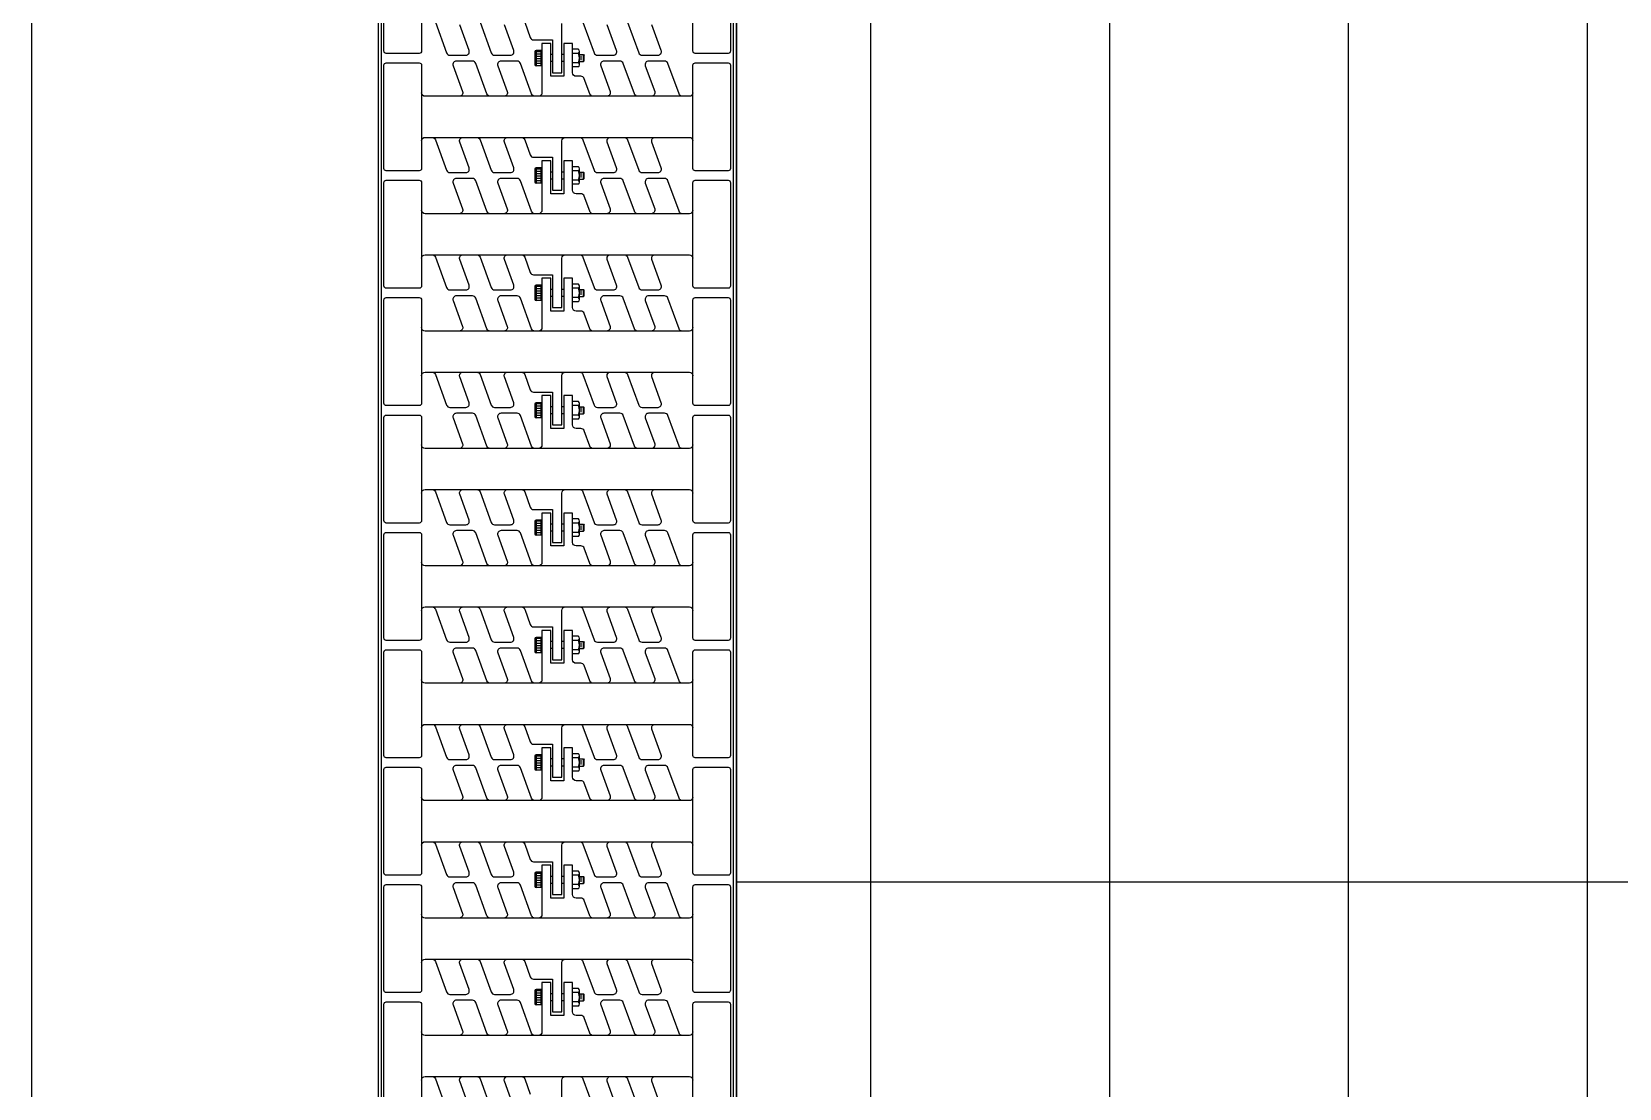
# Model space of a CAD drawing. Header units: millimetres. Extents: x 0 to 1390178, y 0 to 110113.
# Drawn here: x 366872 to 368201, y 20694 to 21579 of the extents above; entities that cross this region are included whole.
import ezdxf
from ezdxf.xclip import XClip

# ---------------------------------------------------------------- set-up
doc = ezdxf.new("R2010")
doc.units = ezdxf.units.MM
doc.header["$LTSCALE"] = 100
doc.header["$XCLIPFRAME"] = 0
doc.linetypes.add('X - 평면도$0$CEN', pattern=[62, 60, -1, 0, -1])
for name, color, linetype in [('X - 평면도$0$4', 4, 'Continuous'), ('X - 평면도$0$AA-EL-PCN4', 4, 'Continuous'), ('X - 평면도$0$AA-XXXX-CNTL', 1, 'X - 평면도$0$CEN'), ('X - 평면도$0$램프 패턴', 9, 'Continuous'), ('X - 평면도$0$트랜치', 8, 'Continuous')]:
    doc.layers.add(name, color=color, linetype=linetype)
doc.layers.add('X - 평면도$0$DEFPOINT', color=163, linetype='Continuous', plot=False)

# ---------------------------------------------------------------- blocks, each defined once
blk = doc.blocks.new('X - 평면도$0$A$C149C4BE0')
at = {"layer": 'X - 평면도$0$램프 패턴'}
for p, q in [((112.4, 6500), (112.4, 0)), ((312.4, 6500), (312.4, 0)), ((512.4, 6500), (512.4, 0)), ((712.4, 6500), (712.4, 0))]:
    blk.add_line(p, q, dxfattribs=at)
blk = doc.blocks.new('X - 평면도$0$A$C1B7F7459')
at = {"layer": 'X - 평면도$0$DEFPOINT'}
blk.add_line((0, 6500), (0, 0), dxfattribs=at)
blk.add_blockref('X - 평면도$0$A$C149C4BE0', (0, 0))
blk = doc.blocks.new('*U1023')
at = {"layer": 'X - 평면도$0$트랜치'}
for p, q in [((-2665, 259), (-2665, 69.1)), ((-2565, 259), (-2565, 69.1)), ((-2465, 259), (-2465, 69.1)), ((-2365, 259), (-2365, 69.1)), ((-2265, 259), (-2265, 69.1)), ((-2165, 259), (-2165, 69.1)), ((-2065, 259), (-2065, 69.1)), ((-1965, 259), (-1965, 69.1)), ((-1865, 259), (-1865, 69.1)), ((-2630, 46), (-2630, 235.9)), ((-2530, 46), (-2530, 235.9)), ((-2430, 46), (-2430, 235.9)), ((-2330, 46), (-2330, 235.9)), ((-2230, 46), (-2230, 235.9)), ((-2130, 46), (-2130, 235.9)), ((-2030, 46), (-2030, 235.9)), ((-1930, 46), (-1930, 235.9)), ((-1830, 46), (-1830, 235.9)), ((-2597.5, 170.5), (-2604, 170.5)), ((-2604, 166.5), (-2604, 170.5)), ((-2604, 165.5), (-2604, 170.5)), ((-2597.5, 166.5), (-2604, 166.5)), ((-2597.5, 171.5), (-2603, 171.5)), ((-2602, 166.5), (-2602, 170.5)), ((-2600, 166.5), (-2600, 170.5)), ((-2598, 166.5), (-2598, 170.5)), ((-2592, 171.5), (-2597.5, 171.5)), ((-2591, 170.5), (-2597.5, 170.5)), ((-2591, 166.5), (-2597.5, 166.5)), ((-2596, 166.5), (-2596, 170.5)), ((-2594, 166.5), (-2594, 170.5)), ((-2592, 166.5), (-2592, 170.5)), ((-2591, 165.5), (-2591, 170.5)), ((-2497.5, 170.5), (-2504, 170.5)), ((-2504, 166.5), (-2504, 170.5)), ((-2504, 165.5), (-2504, 170.5)), ((-2497.5, 166.5), (-2504, 166.5)), ((-2497.5, 171.5), (-2503, 171.5)), ((-2502, 166.5), (-2502, 170.5)), ((-2500, 166.5), (-2500, 170.5)), ((-2498, 166.5), (-2498, 170.5)), ((-2492, 171.5), (-2497.5, 171.5)), ((-2491, 170.5), (-2497.5, 170.5)), ((-2491, 166.5), (-2497.5, 166.5)), ((-2496, 166.5), (-2496, 170.5)), ((-2494, 166.5), (-2494, 170.5)), ((-2492, 166.5), (-2492, 170.5)), ((-2491, 165.5), (-2491, 170.5)), ((-2397.5, 170.5), (-2404, 170.5)), ((-2404, 166.5), (-2404, 170.5)), ((-2404, 165.5), (-2404, 170.5)), ((-2397.5, 166.5), (-2404, 166.5)), ((-2397.5, 171.5), (-2403, 171.5)), ((-2402, 166.5), (-2402, 170.5)), ((-2400, 166.5), (-2400, 170.5)), ((-2398, 166.5), (-2398, 170.5)), ((-2392, 171.5), (-2397.5, 171.5)), ((-2391, 170.5), (-2397.5, 170.5)), ((-2391, 166.5), (-2397.5, 166.5)), ((-2396, 166.5), (-2396, 170.5)), ((-2394, 166.5), (-2394, 170.5)), ((-2392, 166.5), (-2392, 170.5)), ((-2391, 165.5), (-2391, 170.5)), ((-2297.5, 170.5), (-2304, 170.5)), ((-2304, 166.5), (-2304, 170.5)), ((-2304, 165.5), (-2304, 170.5)), ((-2297.5, 166.5), (-2304, 166.5)), ((-2297.5, 171.5), (-2303, 171.5)), ((-2302, 166.5), (-2302, 170.5)), ((-2300, 166.5), (-2300, 170.5)), ((-2298, 166.5), (-2298, 170.5)), ((-2292, 171.5), (-2297.5, 171.5)), ((-2291, 170.5), (-2297.5, 170.5)), ((-2291, 166.5), (-2297.5, 166.5)), ((-2296, 166.5), (-2296, 170.5)), ((-2294, 166.5), (-2294, 170.5)), ((-2292, 166.5), (-2292, 170.5)), ((-2291, 165.5), (-2291, 170.5)), ((-2197.5, 170.5), (-2204, 170.5)), ((-2204, 166.5), (-2204, 170.5)), ((-2204, 165.5), (-2204, 170.5)), ((-2197.5, 166.5), (-2204, 166.5)), ((-2197.5, 171.5), (-2203, 171.5)), ((-2202, 166.5), (-2202, 170.5)), ((-2200, 166.5), (-2200, 170.5)), ((-2198, 166.5), (-2198, 170.5)), ((-2192, 171.5), (-2197.5, 171.5)), ((-2191, 170.5), (-2197.5, 170.5)), ((-2191, 166.5), (-2197.5, 166.5)), ((-2196, 166.5), (-2196, 170.5)), ((-2194, 166.5), (-2194, 170.5)), ((-2192, 166.5), (-2192, 170.5)), ((-2191, 165.5), (-2191, 170.5)), ((-2097.5, 170.5), (-2104, 170.5)), ((-2104, 166.5), (-2104, 170.5)), ((-2104, 165.5), (-2104, 170.5)), ((-2097.5, 166.5), (-2104, 166.5)), ((-2097.5, 171.5), (-2103, 171.5)), ((-2102, 166.5), (-2102, 170.5)), ((-2100, 166.5), (-2100, 170.5)), ((-2098, 166.5), (-2098, 170.5)), ((-2092, 171.5), (-2097.5, 171.5)), ((-2091, 170.5), (-2097.5, 170.5)), ((-2091, 166.5), (-2097.5, 166.5)), ((-2096, 166.5), (-2096, 170.5)), ((-2094, 166.5), (-2094, 170.5)), ((-2092, 166.5), (-2092, 170.5)), ((-2091, 165.5), (-2091, 170.5)), ((-1997.5, 170.5), (-2004, 170.5)), ((-2004, 166.5), (-2004, 170.5)), ((-2004, 165.5), (-2004, 170.5)), ((-1997.5, 166.5), (-2004, 166.5)), ((-1997.5, 171.5), (-2003, 171.5)), ((-2002, 166.5), (-2002, 170.5)), ((-2000, 166.5), (-2000, 170.5)), ((-1998, 166.5), (-1998, 170.5)), ((-1992, 171.5), (-1997.5, 171.5)), ((-1991, 170.5), (-1997.5, 170.5)), ((-1991, 166.5), (-1997.5, 166.5)), ((-1996, 166.5), (-1996, 170.5)), ((-1994, 166.5), (-1994, 170.5)), ((-1992, 166.5), (-1992, 170.5)), ((-1991, 165.5), (-1991, 170.5)), ((-1897.5, 170.5), (-1904, 170.5)), ((-1904, 166.5), (-1904, 170.5)), ((-1904, 165.5), (-1904, 170.5)), ((-1897.5, 166.5), (-1904, 166.5)), ((-1897.5, 171.5), (-1903, 171.5)), ((-1902, 166.5), (-1902, 170.5)), ((-1900, 166.5), (-1900, 170.5)), ((-1898, 166.5), (-1898, 170.5)), ((-1892, 171.5), (-1897.5, 171.5)), ((-1891, 170.5), (-1897.5, 170.5)), ((-1891, 166.5), (-1897.5, 166.5)), ((-1896, 166.5), (-1896, 170.5)), ((-1894, 166.5), (-1894, 170.5)), ((-1892, 166.5), (-1892, 170.5)), ((-1891, 165.5), (-1891, 170.5)), ((-1797.5, 170.5), (-1804, 170.5)), ((-1804, 166.5), (-1804, 170.5)), ((-1804, 165.5), (-1804, 170.5)), ((-1797.5, 166.5), (-1804, 166.5)), ((-1797.5, 171.5), (-1803, 171.5)), ((-1802, 166.5), (-1802, 170.5)), ((-1800, 166.5), (-1800, 170.5)), ((-1798, 166.5), (-1798, 170.5)), ((-1792, 171.5), (-1797.5, 171.5)), ((-1791, 170.5), (-1797.5, 170.5)), ((-1791, 166.5), (-1797.5, 166.5)), ((-1796, 166.5), (-1796, 170.5)), ((-1794, 166.5), (-1794, 170.5)), ((-1792, 166.5), (-1792, 170.5)), ((-1791, 165.5), (-1791, 170.5)), ((-2600.5, 156.5), (-2600.5, 158)), ((-2594.5, 156.5), (-2594.5, 158)), ((-2500.5, 156.5), (-2500.5, 158)), ((-2494.5, 156.5), (-2494.5, 158)), ((-2400.5, 156.5), (-2400.5, 158)), ((-2394.5, 156.5), (-2394.5, 158)), ((-2300.5, 156.5), (-2300.5, 158)), ((-2294.5, 156.5), (-2294.5, 158)), ((-2200.5, 156.5), (-2200.5, 158)), ((-2194.5, 156.5), (-2194.5, 158)), ((-2100.5, 156.5), (-2100.5, 158)), ((-2094.5, 156.5), (-2094.5, 158)), ((-2000.5, 156.5), (-2000.5, 158)), ((-1994.5, 156.5), (-1994.5, 158)), ((-1900.5, 156.5), (-1900.5, 158)), ((-1894.5, 156.5), (-1894.5, 158)), ((-1800.5, 156.5), (-1800.5, 158)), ((-1794.5, 156.5), (-1794.5, 158)), ((-2605, 134.5), (-2605, 139.5)), ((-2601.5, 134.5), (-2601.5, 139.5)), ((-2600.5, 147), (-2600.5, 148.5)), ((-2594.5, 147), (-2594.5, 148.5)), ((-2593.5, 134.5), (-2593.5, 139.5)), ((-2590, 134.5), (-2590, 139.5)), ((-2505, 134.5), (-2505, 139.5)), ((-2501.5, 134.5), (-2501.5, 139.5)), ((-2500.5, 147), (-2500.5, 148.5)), ((-2494.5, 147), (-2494.5, 148.5)), ((-2493.5, 134.5), (-2493.5, 139.5)), ((-2490, 134.5), (-2490, 139.5)), ((-2405, 134.5), (-2405, 139.5)), ((-2401.5, 134.5), (-2401.5, 139.5)), ((-2400.5, 147), (-2400.5, 148.5)), ((-2394.5, 147), (-2394.5, 148.5)), ((-2393.5, 134.5), (-2393.5, 139.5)), ((-2390, 134.5), (-2390, 139.5)), ((-2305, 134.5), (-2305, 139.5)), ((-2301.5, 134.5), (-2301.5, 139.5)), ((-2300.5, 147), (-2300.5, 148.5)), ((-2294.5, 147), (-2294.5, 148.5)), ((-2293.5, 134.5), (-2293.5, 139.5)), ((-2290, 134.5), (-2290, 139.5)), ((-2205, 134.5), (-2205, 139.5)), ((-2201.5, 134.5), (-2201.5, 139.5)), ((-2200.5, 147), (-2200.5, 148.5)), ((-2194.5, 147), (-2194.5, 148.5)), ((-2193.5, 134.5), (-2193.5, 139.5)), ((-2190, 134.5), (-2190, 139.5)), ((-2105, 134.5), (-2105, 139.5)), ((-2101.5, 134.5), (-2101.5, 139.5)), ((-2100.5, 147), (-2100.5, 148.5)), ((-2094.5, 147), (-2094.5, 148.5)), ((-2093.5, 134.5), (-2093.5, 139.5)), ((-2090, 134.5), (-2090, 139.5)), ((-2005, 134.5), (-2005, 139.5)), ((-2001.5, 134.5), (-2001.5, 139.5)), ((-2000.5, 147), (-2000.5, 148.5)), ((-1994.5, 147), (-1994.5, 148.5)), ((-1993.5, 134.5), (-1993.5, 139.5)), ((-1990, 134.5), (-1990, 139.5)), ((-1905, 134.5), (-1905, 139.5)), ((-1901.5, 134.5), (-1901.5, 139.5)), ((-1900.5, 147), (-1900.5, 148.5)), ((-1894.5, 147), (-1894.5, 148.5)), ((-1893.5, 134.5), (-1893.5, 139.5)), ((-1890, 134.5), (-1890, 139.5)), ((-1805, 134.5), (-1805, 139.5)), ((-1801.5, 134.5), (-1801.5, 139.5)), ((-1800.5, 147), (-1800.5, 148.5)), ((-1794.5, 147), (-1794.5, 148.5)), ((-1793.5, 134.5), (-1793.5, 139.5)), ((-1790, 134.5), (-1790, 139.5)), ((-2603.2, 133.5), (-2591.8, 133.5)), ((-2600.5, 133.5), (-2600.5, 130.2)), ((-2600.5, 130.2), (-2599.9, 129.5)), ((-2600.5, 130.2), (-2594.5, 130.2)), ((-2599.9, 129.5), (-2595.2, 129.5)), ((-2595.5, 132.4), (-2599.2, 132.4)), ((-2594.5, 130.2), (-2595.2, 129.5)), ((-2594.5, 133.5), (-2594.5, 130.2)), ((-2503.2, 133.5), (-2491.8, 133.5)), ((-2500.5, 133.5), (-2500.5, 130.2)), ((-2500.5, 130.2), (-2499.9, 129.5)), ((-2500.5, 130.2), (-2494.5, 130.2)), ((-2499.9, 129.5), (-2495.2, 129.5)), ((-2495.5, 132.4), (-2499.2, 132.4)), ((-2494.5, 130.2), (-2495.2, 129.5)), ((-2494.5, 133.5), (-2494.5, 130.2)), ((-2403.2, 133.5), (-2391.8, 133.5)), ((-2400.5, 133.5), (-2400.5, 130.2)), ((-2400.5, 130.2), (-2399.9, 129.5)), ((-2400.5, 130.2), (-2394.5, 130.2)), ((-2399.9, 129.5), (-2395.2, 129.5)), ((-2395.5, 132.4), (-2399.2, 132.4)), ((-2394.5, 130.2), (-2395.2, 129.5)), ((-2394.5, 133.5), (-2394.5, 130.2)), ((-2303.2, 133.5), (-2291.8, 133.5)), ((-2300.5, 133.5), (-2300.5, 130.2)), ((-2300.5, 130.2), (-2299.9, 129.5)), ((-2300.5, 130.2), (-2294.5, 130.2)), ((-2299.9, 129.5), (-2295.2, 129.5)), ((-2295.5, 132.4), (-2299.2, 132.4)), ((-2294.5, 130.2), (-2295.2, 129.5)), ((-2294.5, 133.5), (-2294.5, 130.2)), ((-2203.2, 133.5), (-2191.8, 133.5)), ((-2200.5, 133.5), (-2200.5, 130.2)), ((-2200.5, 130.2), (-2199.9, 129.5)), ((-2200.5, 130.2), (-2194.5, 130.2)), ((-2199.9, 129.5), (-2195.2, 129.5)), ((-2195.5, 132.4), (-2199.2, 132.4)), ((-2194.5, 130.2), (-2195.2, 129.5)), ((-2194.5, 133.5), (-2194.5, 130.2)), ((-2103.2, 133.5), (-2091.8, 133.5)), ((-2100.5, 133.5), (-2100.5, 130.2)), ((-2100.5, 130.2), (-2099.9, 129.5)), ((-2100.5, 130.2), (-2094.5, 130.2)), ((-2099.9, 129.5), (-2095.2, 129.5)), ((-2095.5, 132.4), (-2099.2, 132.4)), ((-2094.5, 130.2), (-2095.2, 129.5)), ((-2094.5, 133.5), (-2094.5, 130.2)), ((-2003.2, 133.5), (-1991.8, 133.5)), ((-2000.5, 133.5), (-2000.5, 130.2)), ((-2000.5, 130.2), (-1999.9, 129.5)), ((-2000.5, 130.2), (-1994.5, 130.2)), ((-1999.9, 129.5), (-1995.2, 129.5)), ((-1995.5, 132.4), (-1999.2, 132.4)), ((-1994.5, 130.2), (-1995.2, 129.5)), ((-1994.5, 133.5), (-1994.5, 130.2)), ((-1903.2, 133.5), (-1891.8, 133.5)), ((-1900.5, 133.5), (-1900.5, 130.2)), ((-1900.5, 130.2), (-1899.9, 129.5)), ((-1900.5, 130.2), (-1894.5, 130.2)), ((-1899.9, 129.5), (-1895.2, 129.5)), ((-1895.5, 132.4), (-1899.2, 132.4)), ((-1894.5, 130.2), (-1895.2, 129.5)), ((-1894.5, 133.5), (-1894.5, 130.2)), ((-1803.2, 133.5), (-1791.8, 133.5)), ((-1800.5, 133.5), (-1800.5, 130.2)), ((-1800.5, 130.2), (-1799.9, 129.5)), ((-1800.5, 130.2), (-1794.5, 130.2)), ((-1799.9, 129.5), (-1795.2, 129.5)), ((-1795.5, 132.4), (-1799.2, 132.4)), ((-1794.5, 130.2), (-1795.2, 129.5)), ((-1794.5, 133.5), (-1794.5, 130.2))]:
    blk.add_line(p, q, dxfattribs=at)
for points in [[(-5803.3, 305), (-5803.3, 0), (805, 0), (805, 305)], [(802.5, 2.5), (802.5, 302.5), (-5800.8, 302.5), (-5800.8, 2.5)]]:
    blk.add_lwpolyline(points, close=True, dxfattribs=at)
for points in [[(-2691.5, 268, -0.414214), (-2693.5, 270), (-2693.5, 298, -0.414214), (-2691.5, 300), (-2603.5, 300, -0.414214), (-2601.5, 298), (-2601.5, 270, -0.414214), (-2603.5, 268)], [(-2591.5, 268, -0.414214), (-2593.5, 270), (-2593.5, 298, -0.414214), (-2591.5, 300), (-2503.5, 300, -0.414214), (-2501.5, 298), (-2501.5, 270, -0.414214), (-2503.5, 268)], [(-2491.5, 268, -0.414214), (-2493.5, 270), (-2493.5, 298, -0.414214), (-2491.5, 300), (-2403.5, 300, -0.414214), (-2401.5, 298), (-2401.5, 270, -0.414214), (-2403.5, 268)], [(-2391.5, 268, -0.414214), (-2393.5, 270), (-2393.5, 298, -0.414214), (-2391.5, 300), (-2303.5, 300, -0.414214), (-2301.5, 298), (-2301.5, 270, -0.414214), (-2303.5, 268)], [(-2291.5, 268, -0.414214), (-2293.5, 270), (-2293.5, 298, -0.414214), (-2291.5, 300), (-2203.5, 300, -0.414214), (-2201.5, 298), (-2201.5, 270, -0.414214), (-2203.5, 268)], [(-2191.5, 268, -0.414214), (-2193.5, 270), (-2193.5, 298, -0.414214), (-2191.5, 300), (-2103.5, 300, -0.414214), (-2101.5, 298), (-2101.5, 270, -0.414214), (-2103.5, 268)], [(-2091.5, 268, -0.414214), (-2093.5, 270), (-2093.5, 298, -0.414214), (-2091.5, 300), (-2003.5, 300, -0.414214), (-2001.5, 298), (-2001.5, 270, -0.414214), (-2003.5, 268)], [(-1991.5, 268, -0.414214), (-1993.5, 270), (-1993.5, 298, -0.414214), (-1991.5, 300), (-1903.5, 300, -0.414214), (-1901.5, 298), (-1901.5, 270, -0.414214), (-1903.5, 268)], [(-1891.5, 268, -0.414214), (-1893.5, 270), (-1893.5, 298, -0.414214), (-1891.5, 300), (-1803.5, 300, -0.414214), (-1801.5, 298), (-1801.5, 270, -0.414214), (-1803.5, 268)], [(-1791.5, 268, -0.414214), (-1793.5, 270), (-1793.5, 298, -0.414214), (-1791.5, 300), (-1703.5, 300, -0.414214), (-1701.5, 298), (-1701.5, 270, -0.414214), (-1703.5, 268)], [(-2565, 194.6), (-2565, 183, -0.315299), (-2567, 180.2), (-2580, 175.5, 0.315299), (-2582, 172.6), (-2582, 156.5), (-2610, 156.5), (-2610, 148.5), (-2568, 148.5, -0.414214), (-2565, 145.5), (-2565, 133.4, -0.315299), (-2567, 130.6), (-2593, 121.1, 0.315299), (-2595, 118.3), (-2595, 104.7, 0.520567), (-2591, 101.9), (-2569, 109.9, -0.520567), (-2565, 107.1), (-2565, 95.4, -0.315299), (-2567, 92.6), (-2593, 83.1, 0.315299), (-2595, 80.3), (-2595, 66.7, 0.520567), (-2591, 63.9), (-2569, 71.9, -0.520567), (-2565, 69.1), (-2565, 40, -0.414214), (-2568, 37), (-2527, 37, -0.414214), (-2530, 40), (-2530, 46, -0.315299), (-2528, 48.8), (-2502, 58.3, 0.315299), (-2500, 61.1), (-2500, 74.7, 0.520567), (-2504, 77.5), (-2526, 69.5, -0.520567), (-2530, 72.4), (-2530, 84, -0.315299), (-2528, 86.8), (-2502, 96.3, 0.315299), (-2500, 99.1), (-2500, 112.7, 0.520567), (-2504, 115.5), (-2526, 107.5, -0.520567), (-2530, 110.4), (-2530, 122, -0.315299), (-2528, 124.8), (-2515, 129.5, 0.315299), (-2513, 132.4), (-2513, 136.5, -0.414214), (-2510, 139.5), (-2485, 139.5), (-2485, 147), (-2513, 147), (-2513, 152.5), (-2513, 158), (-2485, 158), (-2485, 165.5), (-2527, 165.5, -0.414214), (-2530, 168.5), (-2530, 171.6, -0.315299), (-2528, 174.4), (-2502, 183.9, 0.315299), (-2500, 186.7), (-2500, 200.3, 0.520567), (-2504, 203.1), (-2526, 195.1, -0.520567), (-2530, 197.9), (-2530, 209.6, -0.315299), (-2528, 212.4), (-2502, 221.9, 0.315299), (-2500, 224.7), (-2500, 238.3, 0.520567), (-2504, 241.1), (-2526, 233.1, -0.520567), (-2530, 235.9), (-2530, 265, -0.414214), (-2527, 268), (-2568, 268, -0.414214), (-2565, 265), (-2565, 259, -0.315299), (-2567, 256.2), (-2593, 246.7, 0.315299), (-2595, 243.9), (-2595, 230.3, 0.520567), (-2591, 227.5), (-2569, 235.5, -0.520567), (-2565, 232.6), (-2565, 221, -0.315299), (-2567, 218.2), (-2593, 208.7, 0.315299), (-2595, 205.9), (-2595, 192.3, 0.520567), (-2591, 189.5), (-2569, 197.5, -0.520567)], [(-2465, 194.6), (-2465, 183, -0.315299), (-2467, 180.2), (-2480, 175.5, 0.315299), (-2482, 172.6), (-2482, 156.5), (-2510, 156.5), (-2510, 148.5), (-2468, 148.5, -0.414214), (-2465, 145.5), (-2465, 133.4, -0.315299), (-2467, 130.6), (-2493, 121.1, 0.315299), (-2495, 118.3), (-2495, 104.7, 0.520567), (-2491, 101.9), (-2469, 109.9, -0.520567), (-2465, 107.1), (-2465, 95.4, -0.315299), (-2467, 92.6), (-2493, 83.1, 0.315299), (-2495, 80.3), (-2495, 66.7, 0.520567), (-2491, 63.9), (-2469, 71.9, -0.520567), (-2465, 69.1), (-2465, 40, -0.414214), (-2468, 37), (-2427, 37, -0.414214), (-2430, 40), (-2430, 46, -0.315299), (-2428, 48.8), (-2402, 58.3, 0.315299), (-2400, 61.1), (-2400, 74.7, 0.520567), (-2404, 77.5), (-2426, 69.5, -0.520567), (-2430, 72.4), (-2430, 84, -0.315299), (-2428, 86.8), (-2402, 96.3, 0.315299), (-2400, 99.1), (-2400, 112.7, 0.520567), (-2404, 115.5), (-2426, 107.5, -0.520567), (-2430, 110.4), (-2430, 122, -0.315299), (-2428, 124.8), (-2415, 129.5, 0.315299), (-2413, 132.4), (-2413, 136.5, -0.414214), (-2410, 139.5), (-2385, 139.5), (-2385, 147), (-2413, 147), (-2413, 152.5), (-2413, 158), (-2385, 158), (-2385, 165.5), (-2427, 165.5, -0.414214), (-2430, 168.5), (-2430, 171.6, -0.315299), (-2428, 174.4), (-2402, 183.9, 0.315299), (-2400, 186.7), (-2400, 200.3, 0.520567), (-2404, 203.1), (-2426, 195.1, -0.520567), (-2430, 197.9), (-2430, 209.6, -0.315299), (-2428, 212.4), (-2402, 221.9, 0.315299), (-2400, 224.7), (-2400, 238.3, 0.520567), (-2404, 241.1), (-2426, 233.1, -0.520567), (-2430, 235.9), (-2430, 265, -0.414214), (-2427, 268), (-2468, 268, -0.414214), (-2465, 265), (-2465, 259, -0.315299), (-2467, 256.2), (-2493, 246.7, 0.315299), (-2495, 243.9), (-2495, 230.3, 0.520567), (-2491, 227.5), (-2469, 235.5, -0.520567), (-2465, 232.6), (-2465, 221, -0.315299), (-2467, 218.2), (-2493, 208.7, 0.315299), (-2495, 205.9), (-2495, 192.3, 0.520567), (-2491, 189.5), (-2469, 197.5, -0.520567)], [(-2365, 194.6), (-2365, 183, -0.315299), (-2367, 180.2), (-2380, 175.5, 0.315299), (-2382, 172.6), (-2382, 156.5), (-2410, 156.5), (-2410, 148.5), (-2368, 148.5, -0.414214), (-2365, 145.5), (-2365, 133.4, -0.315299), (-2367, 130.6), (-2393, 121.1, 0.315299), (-2395, 118.3), (-2395, 104.7, 0.520567), (-2391, 101.9), (-2369, 109.9, -0.520567), (-2365, 107.1), (-2365, 95.4, -0.315299), (-2367, 92.6), (-2393, 83.1, 0.315299), (-2395, 80.3), (-2395, 66.7, 0.520567), (-2391, 63.9), (-2369, 71.9, -0.520567), (-2365, 69.1), (-2365, 40, -0.414214), (-2368, 37), (-2327, 37, -0.414214), (-2330, 40), (-2330, 46, -0.315299), (-2328, 48.8), (-2302, 58.3, 0.315299), (-2300, 61.1), (-2300, 74.7, 0.520567), (-2304, 77.5), (-2326, 69.5, -0.520567), (-2330, 72.4), (-2330, 84, -0.315299), (-2328, 86.8), (-2302, 96.3, 0.315299), (-2300, 99.1), (-2300, 112.7, 0.520567), (-2304, 115.5), (-2326, 107.5, -0.520567), (-2330, 110.4), (-2330, 122, -0.315299), (-2328, 124.8), (-2315, 129.5, 0.315299), (-2313, 132.4), (-2313, 136.5, -0.414214), (-2310, 139.5), (-2285, 139.5), (-2285, 147), (-2313, 147), (-2313, 152.5), (-2313, 158), (-2285, 158), (-2285, 165.5), (-2327, 165.5, -0.414214), (-2330, 168.5), (-2330, 171.6, -0.315299), (-2328, 174.4), (-2302, 183.9, 0.315299), (-2300, 186.7), (-2300, 200.3, 0.520567), (-2304, 203.1), (-2326, 195.1, -0.520567), (-2330, 197.9), (-2330, 209.6, -0.315299), (-2328, 212.4), (-2302, 221.9, 0.315299), (-2300, 224.7), (-2300, 238.3, 0.520567), (-2304, 241.1), (-2326, 233.1, -0.520567), (-2330, 235.9), (-2330, 265, -0.414214), (-2327, 268), (-2368, 268, -0.414214), (-2365, 265), (-2365, 259, -0.315299), (-2367, 256.2), (-2393, 246.7, 0.315299), (-2395, 243.9), (-2395, 230.3, 0.520567), (-2391, 227.5), (-2369, 235.5, -0.520567), (-2365, 232.6), (-2365, 221, -0.315299), (-2367, 218.2), (-2393, 208.7, 0.315299), (-2395, 205.9), (-2395, 192.3, 0.520567), (-2391, 189.5), (-2369, 197.5, -0.520567)], [(-2265, 194.6), (-2265, 183, -0.315299), (-2267, 180.2), (-2280, 175.5, 0.315299), (-2282, 172.6), (-2282, 156.5), (-2310, 156.5), (-2310, 148.5), (-2268, 148.5, -0.414214), (-2265, 145.5), (-2265, 133.4, -0.315299), (-2267, 130.6), (-2293, 121.1, 0.315299), (-2295, 118.3), (-2295, 104.7, 0.520567), (-2291, 101.9), (-2269, 109.9, -0.520567), (-2265, 107.1), (-2265, 95.4, -0.315299), (-2267, 92.6), (-2293, 83.1, 0.315299), (-2295, 80.3), (-2295, 66.7, 0.520567), (-2291, 63.9), (-2269, 71.9, -0.520567), (-2265, 69.1), (-2265, 40, -0.414214), (-2268, 37), (-2227, 37, -0.414214), (-2230, 40), (-2230, 46, -0.315299), (-2228, 48.8), (-2202, 58.3, 0.315299), (-2200, 61.1), (-2200, 74.7, 0.520567), (-2204, 77.5), (-2226, 69.5, -0.520567), (-2230, 72.4), (-2230, 84, -0.315299), (-2228, 86.8), (-2202, 96.3, 0.315299), (-2200, 99.1), (-2200, 112.7, 0.520567), (-2204, 115.5), (-2226, 107.5, -0.520567), (-2230, 110.4), (-2230, 122, -0.315299), (-2228, 124.8), (-2215, 129.5, 0.315299), (-2213, 132.4), (-2213, 136.5, -0.414214), (-2210, 139.5), (-2185, 139.5), (-2185, 147), (-2213, 147), (-2213, 152.5), (-2213, 158), (-2185, 158), (-2185, 165.5), (-2227, 165.5, -0.414214), (-2230, 168.5), (-2230, 171.6, -0.315299), (-2228, 174.4), (-2202, 183.9, 0.315299), (-2200, 186.7), (-2200, 200.3, 0.520567), (-2204, 203.1), (-2226, 195.1, -0.520567), (-2230, 197.9), (-2230, 209.6, -0.315299), (-2228, 212.4), (-2202, 221.9, 0.315299), (-2200, 224.7), (-2200, 238.3, 0.520567), (-2204, 241.1), (-2226, 233.1, -0.520567), (-2230, 235.9), (-2230, 265, -0.414214), (-2227, 268), (-2268, 268, -0.414214), (-2265, 265), (-2265, 259, -0.315299), (-2267, 256.2), (-2293, 246.7, 0.315299), (-2295, 243.9), (-2295, 230.3, 0.520567), (-2291, 227.5), (-2269, 235.5, -0.520567), (-2265, 232.6), (-2265, 221, -0.315299), (-2267, 218.2), (-2293, 208.7, 0.315299), (-2295, 205.9), (-2295, 192.3, 0.520567), (-2291, 189.5), (-2269, 197.5, -0.520567)], [(-2165, 194.6), (-2165, 183, -0.315299), (-2167, 180.2), (-2180, 175.5, 0.315299), (-2182, 172.6), (-2182, 156.5), (-2210, 156.5), (-2210, 148.5), (-2168, 148.5, -0.414214), (-2165, 145.5), (-2165, 133.4, -0.315299), (-2167, 130.6), (-2193, 121.1, 0.315299), (-2195, 118.3), (-2195, 104.7, 0.520567), (-2191, 101.9), (-2169, 109.9, -0.520567), (-2165, 107.1), (-2165, 95.4, -0.315299), (-2167, 92.6), (-2193, 83.1, 0.315299), (-2195, 80.3), (-2195, 66.7, 0.520567), (-2191, 63.9), (-2169, 71.9, -0.520567), (-2165, 69.1), (-2165, 40, -0.414214), (-2168, 37), (-2127, 37, -0.414214), (-2130, 40), (-2130, 46, -0.315299), (-2128, 48.8), (-2102, 58.3, 0.315299), (-2100, 61.1), (-2100, 74.7, 0.520567), (-2104, 77.5), (-2126, 69.5, -0.520567), (-2130, 72.4), (-2130, 84, -0.315299), (-2128, 86.8), (-2102, 96.3, 0.315299), (-2100, 99.1), (-2100, 112.7, 0.520567), (-2104, 115.5), (-2126, 107.5, -0.520567), (-2130, 110.4), (-2130, 122, -0.315299), (-2128, 124.8), (-2115, 129.5, 0.315299), (-2113, 132.4), (-2113, 136.5, -0.414214), (-2110, 139.5), (-2085, 139.5), (-2085, 147), (-2113, 147), (-2113, 152.5), (-2113, 158), (-2085, 158), (-2085, 165.5), (-2127, 165.5, -0.414214), (-2130, 168.5), (-2130, 171.6, -0.315299), (-2128, 174.4), (-2102, 183.9, 0.315299), (-2100, 186.7), (-2100, 200.3, 0.520567), (-2104, 203.1), (-2126, 195.1, -0.520567), (-2130, 197.9), (-2130, 209.6, -0.315299), (-2128, 212.4), (-2102, 221.9, 0.315299), (-2100, 224.7), (-2100, 238.3, 0.520567), (-2104, 241.1), (-2126, 233.1, -0.520567), (-2130, 235.9), (-2130, 265, -0.414214), (-2127, 268), (-2168, 268, -0.414214), (-2165, 265), (-2165, 259, -0.315299), (-2167, 256.2), (-2193, 246.7, 0.315299), (-2195, 243.9), (-2195, 230.3, 0.520567), (-2191, 227.5), (-2169, 235.5, -0.520567), (-2165, 232.6), (-2165, 221, -0.315299), (-2167, 218.2), (-2193, 208.7, 0.315299), (-2195, 205.9), (-2195, 192.3, 0.520567), (-2191, 189.5), (-2169, 197.5, -0.520567)], [(-2065, 194.6), (-2065, 183, -0.315299), (-2067, 180.2), (-2080, 175.5, 0.315299), (-2082, 172.6), (-2082, 156.5), (-2110, 156.5), (-2110, 148.5), (-2068, 148.5, -0.414214), (-2065, 145.5), (-2065, 133.4, -0.315299), (-2067, 130.6), (-2093, 121.1, 0.315299), (-2095, 118.3), (-2095, 104.7, 0.520567), (-2091, 101.9), (-2069, 109.9, -0.520567), (-2065, 107.1), (-2065, 95.4, -0.315299), (-2067, 92.6), (-2093, 83.1, 0.315299), (-2095, 80.3), (-2095, 66.7, 0.520567), (-2091, 63.9), (-2069, 71.9, -0.520567), (-2065, 69.1), (-2065, 40, -0.414214), (-2068, 37), (-2027, 37, -0.414214), (-2030, 40), (-2030, 46, -0.315299), (-2028, 48.8), (-2002, 58.3, 0.315299), (-2000, 61.1), (-2000, 74.7, 0.520567), (-2004, 77.5), (-2026, 69.5, -0.520567), (-2030, 72.4), (-2030, 84, -0.315299), (-2028, 86.8), (-2002, 96.3, 0.315299), (-2000, 99.1), (-2000, 112.7, 0.520567), (-2004, 115.5), (-2026, 107.5, -0.520567), (-2030, 110.4), (-2030, 122, -0.315299), (-2028, 124.8), (-2015, 129.5, 0.315299), (-2013, 132.4), (-2013, 136.5, -0.414214), (-2010, 139.5), (-1985, 139.5), (-1985, 147), (-2013, 147), (-2013, 152.5), (-2013, 158), (-1985, 158), (-1985, 165.5), (-2027, 165.5, -0.414214), (-2030, 168.5), (-2030, 171.6, -0.315299), (-2028, 174.4), (-2002, 183.9, 0.315299), (-2000, 186.7), (-2000, 200.3, 0.520567), (-2004, 203.1), (-2026, 195.1, -0.520567), (-2030, 197.9), (-2030, 209.6, -0.315299), (-2028, 212.4), (-2002, 221.9, 0.315299), (-2000, 224.7), (-2000, 238.3, 0.520567), (-2004, 241.1), (-2026, 233.1, -0.520567), (-2030, 235.9), (-2030, 265, -0.414214), (-2027, 268), (-2068, 268, -0.414214), (-2065, 265), (-2065, 259, -0.315299), (-2067, 256.2), (-2093, 246.7, 0.315299), (-2095, 243.9), (-2095, 230.3, 0.520567), (-2091, 227.5), (-2069, 235.5, -0.520567), (-2065, 232.6), (-2065, 221, -0.315299), (-2067, 218.2), (-2093, 208.7, 0.315299), (-2095, 205.9), (-2095, 192.3, 0.520567), (-2091, 189.5), (-2069, 197.5, -0.520567)], [(-1965, 194.6), (-1965, 183, -0.315299), (-1967, 180.2), (-1980, 175.5, 0.315299), (-1982, 172.6), (-1982, 156.5), (-2010, 156.5), (-2010, 148.5), (-1968, 148.5, -0.414214), (-1965, 145.5), (-1965, 133.4, -0.315299), (-1967, 130.6), (-1993, 121.1, 0.315299), (-1995, 118.3), (-1995, 104.7, 0.520567), (-1991, 101.9), (-1969, 109.9, -0.520567), (-1965, 107.1), (-1965, 95.4, -0.315299), (-1967, 92.6), (-1993, 83.1, 0.315299), (-1995, 80.3), (-1995, 66.7, 0.520567), (-1991, 63.9), (-1969, 71.9, -0.520567), (-1965, 69.1), (-1965, 40, -0.414214), (-1968, 37), (-1927, 37, -0.414214), (-1930, 40), (-1930, 46, -0.315299), (-1928, 48.8), (-1902, 58.3, 0.315299), (-1900, 61.1), (-1900, 74.7, 0.520567), (-1904, 77.5), (-1926, 69.5, -0.520567), (-1930, 72.4), (-1930, 84, -0.315299), (-1928, 86.8), (-1902, 96.3, 0.315299), (-1900, 99.1), (-1900, 112.7, 0.520567), (-1904, 115.5), (-1926, 107.5, -0.520567), (-1930, 110.4), (-1930, 122, -0.315299), (-1928, 124.8), (-1915, 129.5, 0.315299), (-1913, 132.4), (-1913, 136.5, -0.414214), (-1910, 139.5), (-1885, 139.5), (-1885, 147), (-1913, 147), (-1913, 152.5), (-1913, 158), (-1885, 158), (-1885, 165.5), (-1927, 165.5, -0.414214), (-1930, 168.5), (-1930, 171.6, -0.315299), (-1928, 174.4), (-1902, 183.9, 0.315299), (-1900, 186.7), (-1900, 200.3, 0.520567), (-1904, 203.1), (-1926, 195.1, -0.520567), (-1930, 197.9), (-1930, 209.6, -0.315299), (-1928, 212.4), (-1902, 221.9, 0.315299), (-1900, 224.7), (-1900, 238.3, 0.520567), (-1904, 241.1), (-1926, 233.1, -0.520567), (-1930, 235.9), (-1930, 265, -0.414214), (-1927, 268), (-1968, 268, -0.414214), (-1965, 265), (-1965, 259, -0.315299), (-1967, 256.2), (-1993, 246.7, 0.315299), (-1995, 243.9), (-1995, 230.3, 0.520567), (-1991, 227.5), (-1969, 235.5, -0.520567), (-1965, 232.6), (-1965, 221, -0.315299), (-1967, 218.2), (-1993, 208.7, 0.315299), (-1995, 205.9), (-1995, 192.3, 0.520567), (-1991, 189.5), (-1969, 197.5, -0.520567)], [(-1865, 194.6), (-1865, 183, -0.315299), (-1867, 180.2), (-1880, 175.5, 0.315299), (-1882, 172.6), (-1882, 156.5), (-1910, 156.5), (-1910, 148.5), (-1868, 148.5, -0.414214), (-1865, 145.5), (-1865, 133.4, -0.315299), (-1867, 130.6), (-1893, 121.1, 0.315299), (-1895, 118.3), (-1895, 104.7, 0.520567), (-1891, 101.9), (-1869, 109.9, -0.520567), (-1865, 107.1), (-1865, 95.4, -0.315299), (-1867, 92.6), (-1893, 83.1, 0.315299), (-1895, 80.3), (-1895, 66.7, 0.520567), (-1891, 63.9), (-1869, 71.9, -0.520567), (-1865, 69.1), (-1865, 40, -0.414214), (-1868, 37), (-1827, 37, -0.414214), (-1830, 40), (-1830, 46, -0.315299), (-1828, 48.8), (-1802, 58.3, 0.315299), (-1800, 61.1), (-1800, 74.7, 0.520567), (-1804, 77.5), (-1826, 69.5, -0.520567), (-1830, 72.4), (-1830, 84, -0.315299), (-1828, 86.8), (-1802, 96.3, 0.315299), (-1800, 99.1), (-1800, 112.7, 0.520567), (-1804, 115.5), (-1826, 107.5, -0.520567), (-1830, 110.4), (-1830, 122, -0.315299), (-1828, 124.8), (-1815, 129.5, 0.315299), (-1813, 132.4), (-1813, 136.5, -0.414214), (-1810, 139.5), (-1785, 139.5), (-1785, 147), (-1813, 147), (-1813, 152.5), (-1813, 158), (-1785, 158), (-1785, 165.5), (-1827, 165.5, -0.414214), (-1830, 168.5), (-1830, 171.6, -0.315299), (-1828, 174.4), (-1802, 183.9, 0.315299), (-1800, 186.7), (-1800, 200.3, 0.520567), (-1804, 203.1), (-1826, 195.1, -0.520567), (-1830, 197.9), (-1830, 209.6, -0.315299), (-1828, 212.4), (-1802, 221.9, 0.315299), (-1800, 224.7), (-1800, 238.3, 0.520567), (-1804, 241.1), (-1826, 233.1, -0.520567), (-1830, 235.9), (-1830, 265, -0.414214), (-1827, 268), (-1868, 268, -0.414214), (-1865, 265), (-1865, 259, -0.315299), (-1867, 256.2), (-1893, 246.7, 0.315299), (-1895, 243.9), (-1895, 230.3, 0.520567), (-1891, 227.5), (-1869, 235.5, -0.520567), (-1865, 232.6), (-1865, 221, -0.315299), (-1867, 218.2), (-1893, 208.7, 0.315299), (-1895, 205.9), (-1895, 192.3, 0.520567), (-1891, 189.5), (-1869, 197.5, -0.520567)], [(-2693.5, 7), (-2693.5, 35, -0.414214), (-2691.5, 37), (-2603.5, 37, -0.414214), (-2601.5, 35), (-2601.5, 7, -0.414214), (-2603.5, 5), (-2691.5, 5, -0.414214)], [(-2593.5, 7), (-2593.5, 35, -0.414214), (-2591.5, 37), (-2503.5, 37, -0.414214), (-2501.5, 35), (-2501.5, 7, -0.414214), (-2503.5, 5), (-2591.5, 5, -0.414214)], [(-2493.5, 7), (-2493.5, 35, -0.414214), (-2491.5, 37), (-2403.5, 37, -0.414214), (-2401.5, 35), (-2401.5, 7, -0.414214), (-2403.5, 5), (-2491.5, 5, -0.414214)], [(-2393.5, 7), (-2393.5, 35, -0.414214), (-2391.5, 37), (-2303.5, 37, -0.414214), (-2301.5, 35), (-2301.5, 7, -0.414214), (-2303.5, 5), (-2391.5, 5, -0.414214)], [(-2293.5, 7), (-2293.5, 35, -0.414214), (-2291.5, 37), (-2203.5, 37, -0.414214), (-2201.5, 35), (-2201.5, 7, -0.414214), (-2203.5, 5), (-2291.5, 5, -0.414214)], [(-2193.5, 7), (-2193.5, 35, -0.414214), (-2191.5, 37), (-2103.5, 37, -0.414214), (-2101.5, 35), (-2101.5, 7, -0.414214), (-2103.5, 5), (-2191.5, 5, -0.414214)], [(-2093.5, 7), (-2093.5, 35, -0.414214), (-2091.5, 37), (-2003.5, 37, -0.414214), (-2001.5, 35), (-2001.5, 7, -0.414214), (-2003.5, 5), (-2091.5, 5, -0.414214)], [(-1993.5, 7), (-1993.5, 35, -0.414214), (-1991.5, 37), (-1903.5, 37, -0.414214), (-1901.5, 35), (-1901.5, 7, -0.414214), (-1903.5, 5), (-1991.5, 5, -0.414214)], [(-1893.5, 7), (-1893.5, 35, -0.414214), (-1891.5, 37), (-1803.5, 37, -0.414214), (-1801.5, 35), (-1801.5, 7, -0.414214), (-1803.5, 5), (-1891.5, 5, -0.414214)], [(-1793.5, 7), (-1793.5, 35, -0.414214), (-1791.5, 37), (-1703.5, 37, -0.414214), (-1701.5, 35), (-1701.5, 7, -0.414214), (-1703.5, 5), (-1791.5, 5, -0.414214)]]:
    blk.add_lwpolyline(points, format="xyb", close=True, dxfattribs=at)
for points in [[(-2710, 148.5), (-2668, 148.5, -0.414214), (-2665, 145.5), (-2665, 133.4, -0.315299), (-2667, 130.6), (-2693, 121.1, 0.315299)], [(-2691, 101.9), (-2669, 109.9, -0.520567), (-2665, 107.1), (-2665, 95.4, -0.315299), (-2667, 92.6), (-2693, 83.1, 0.315299)], [(-2691, 63.9), (-2669, 71.9, -0.520567), (-2665, 69.1), (-2665, 40, -0.414214), (-2668, 37), (-2627, 37, -0.414214), (-2630, 40), (-2630, 46, -0.315299), (-2628, 48.8), (-2602, 58.3, 0.315299), (-2600, 61.1), (-2600, 74.7, 0.520567), (-2604, 77.5), (-2626, 69.5, -0.520567), (-2630, 72.4), (-2630, 84, -0.315299), (-2628, 86.8), (-2602, 96.3, 0.315299), (-2600, 99.1), (-2600, 112.7, 0.520567), (-2604, 115.5), (-2626, 107.5, -0.520567), (-2630, 110.4), (-2630, 122, -0.315299), (-2628, 124.8), (-2615, 129.5, 0.315299), (-2613, 132.4), (-2613, 136.5, -0.414214), (-2610, 139.5), (-2585, 139.5), (-2585, 147), (-2613, 147), (-2613, 152.5), (-2613, 158), (-2585, 158), (-2585, 165.5), (-2627, 165.5, -0.414214), (-2630, 168.5), (-2630, 171.6, -0.315299), (-2628, 174.4), (-2602, 183.9, 0.315299), (-2600, 186.7), (-2600, 200.3, 0.520567), (-2604, 203.1), (-2626, 195.1, -0.520567), (-2630, 197.9), (-2630, 209.6, -0.315299), (-2628, 212.4), (-2602, 221.9, 0.315299), (-2600, 224.7), (-2600, 238.3, 0.520567), (-2604, 241.1), (-2626, 233.1, -0.520567), (-2630, 235.9), (-2630, 265, -0.414214), (-2627, 268), (-2668, 268, -0.414214), (-2665, 265), (-2665, 259, -0.315299), (-2667, 256.2), (-2693, 246.7, 0.315299)], [(-2691, 227.5), (-2669, 235.5, -0.520567), (-2665, 232.6), (-2665, 221, -0.315299), (-2667, 218.2), (-2693, 208.7, 0.315299)], [(-2691, 189.5), (-2669, 197.5, -0.520567), (-2665, 194.6), (-2665, 183, -0.315299), (-2667, 180.2), (-2680, 175.5, 0.315299)], [(-1767, 180.2), (-1780, 175.5, 0.315299), (-1782, 172.6), (-1782, 156.5), (-1810, 156.5), (-1810, 148.5), (-1768, 148.5, -0.414214)], [(-1767, 130.6), (-1793, 121.1, 0.315299), (-1795, 118.3), (-1795, 104.7, 0.520567), (-1791, 101.9), (-1769, 109.9, -0.520567)], [(-1767, 92.6), (-1793, 83.1, 0.315299), (-1795, 80.3), (-1795, 66.7, 0.520567), (-1791, 63.9), (-1769, 71.9, -0.520567)], [(-1767, 256.2), (-1793, 246.7, 0.315299), (-1795, 243.9), (-1795, 230.3, 0.520567), (-1791, 227.5), (-1769, 235.5, -0.520567)], [(-1767, 218.2), (-1793, 208.7, 0.315299), (-1795, 205.9), (-1795, 192.3, 0.520567), (-1791, 189.5), (-1769, 197.5, -0.520567)]]:
    blk.add_lwpolyline(points, format="xyb", dxfattribs=at)
for centre, radius, start, end in [((-2603, 170.5), 1, 90, 180), ((-2592, 170.5), 1, 0, 90), ((-2503, 170.5), 1, 90, 180), ((-2492, 170.5), 1, 0, 90), ((-2403, 170.5), 1, 90, 180), ((-2392, 170.5), 1, 0, 90), ((-2303, 170.5), 1, 90, 180), ((-2292, 170.5), 1, 0, 90), ((-2203, 170.5), 1, 90, 180), ((-2192, 170.5), 1, 0, 90), ((-2103, 170.5), 1, 90, 180), ((-2092, 170.5), 1, 0, 90), ((-2003, 170.5), 1, 90, 180), ((-1992, 170.5), 1, 0, 90), ((-1903, 170.5), 1, 90, 180), ((-1892, 170.5), 1, 0, 90), ((-1803, 170.5), 1, 90, 180), ((-1792, 170.5), 1, 0, 90), ((-2603.2, 135.5), 2.03, 210.5102, 329.4897), ((-2597.5, 142), 8.5, 241.9275, 298.0725), ((-2597.5, 142), 8.5, 241.9275, 298.0725), ((-2591.8, 135.5), 2.03, 210.5102, 329.4898), ((-2503.2, 135.5), 2.03, 210.5102, 329.4897), ((-2497.5, 142), 8.5, 241.9275, 298.0725), ((-2497.5, 142), 8.5, 241.9275, 298.0725), ((-2491.8, 135.5), 2.03, 210.5102, 329.4898), ((-2403.2, 135.5), 2.03, 210.5102, 329.4897), ((-2397.5, 142), 8.5, 241.9275, 298.0725), ((-2397.5, 142), 8.5, 241.9275, 298.0725), ((-2391.8, 135.5), 2.03, 210.5102, 329.4898), ((-2303.2, 135.5), 2.03, 210.5102, 329.4897), ((-2297.5, 142), 8.5, 241.9275, 298.0725), ((-2297.5, 142), 8.5, 241.9275, 298.0725), ((-2291.8, 135.5), 2.03, 210.5102, 329.4898), ((-2203.2, 135.5), 2.03, 210.5102, 329.4897), ((-2197.5, 142), 8.5, 241.9275, 298.0725), ((-2197.5, 142), 8.5, 241.9275, 298.0725), ((-2191.8, 135.5), 2.03, 210.5102, 329.4898), ((-2103.2, 135.5), 2.03, 210.5102, 329.4897), ((-2097.5, 142), 8.5, 241.9275, 298.0725), ((-2097.5, 142), 8.5, 241.9275, 298.0725), ((-2091.8, 135.5), 2.03, 210.5102, 329.4898), ((-2003.2, 135.5), 2.03, 210.5102, 329.4897), ((-1997.5, 142), 8.5, 241.9275, 298.0725), ((-1997.5, 142), 8.5, 241.9275, 298.0725), ((-1991.8, 135.5), 2.03, 210.5102, 329.4898), ((-1903.2, 135.5), 2.03, 210.5102, 329.4897), ((-1897.5, 142), 8.5, 241.9275, 298.0725), ((-1897.5, 142), 8.5, 241.9275, 298.0725), ((-1891.8, 135.5), 2.03, 210.5102, 329.4898), ((-1803.2, 135.5), 2.03, 210.5102, 329.4897), ((-1797.5, 142), 8.5, 241.9275, 298.0725), ((-1797.5, 142), 8.5, 241.9275, 298.0725), ((-1791.8, 135.5), 2.03, 210.5102, 329.4898)]:
    blk.add_arc(centre, radius, start, end, dxfattribs=at)
blk = doc.blocks.new('X - 평면도', base_point=(-475.4, -286.7))
at = {"layer": 'X - 평면도$0$4'}
for p, q in [((554412, 38873.1), (554412, 32373.1)), ((554712, 38873.1), (554712, 32373.1))]:
    blk.add_line(p, q, dxfattribs=at)
at = {"layer": 'X - 평면도$0$AA-EL-PCN4'}
blk.add_line((554712, 35623.1), (559574.4, 35623.1), dxfattribs=at)
at = {"layer": 'X - 평면도$0$AA-XXXX-CNTL'}
blk.add_line((554122, 19243.1), (554122, 41509.5), dxfattribs=at)
blk.add_blockref('X - 평면도$0$A$C1B7F7459', (554712, 32373.1))
at = {"layer": 'X - 평면도$0$트랜치', "xscale": 0.9836065573770509, "yscale": 0.9836065573770509, "zscale": 0.9836065573770509, "rotation": 90}
blk.add_blockref('*U1023', (554712, 38081.3), dxfattribs=at)

msp = doc.modelspace()

# ---------------------------------------------------------------- block references
ref = msp.add_blockref('X - 평면도', (-187725.3, -15042.6))
XClip(ref).set_block_clipping_path([(523249.9173510034, 14755.918452476), (607249.9173510034, 74155.918452476)])

doc.saveas('drawing.dxf')
